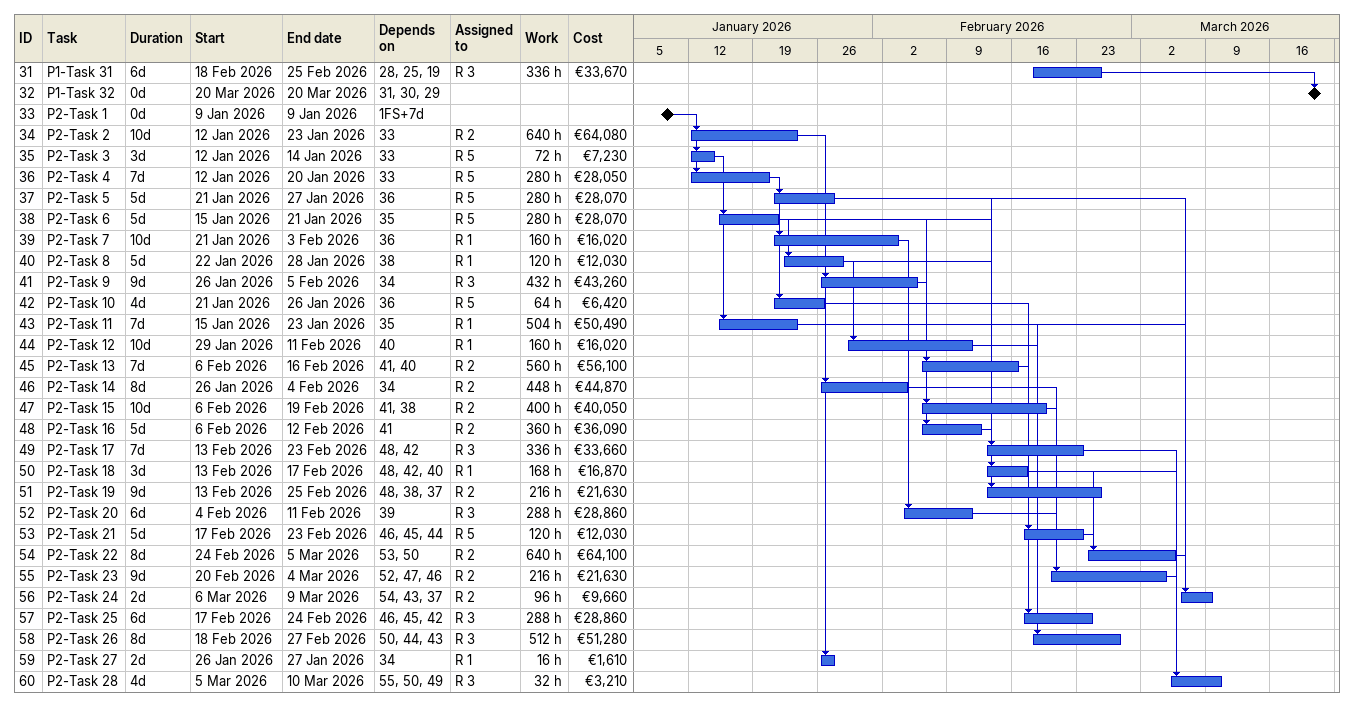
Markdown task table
| ID | Task | Duration | Start | Finish | Predecessors | Resources | Work (h) | Cost (€) |
|---|---|---|---|---|---|---|---|---|
| 31 | P1-Task 31 | 6d | 2026-02-18 | 2026-02-25 | 28, 25, 19 | R 3 | 336 | 33670 |
| 32 | P1-Task 32 | 0d | 2026-03-20 | 2026-03-20 | 31, 30, 29 |  |  |  |
| 33 | P2-Task 1 | 0d | 2026-01-09 | 2026-01-09 | 1FS+7d |  |  |  |
| 34 | P2-Task 2 | 10d | 2026-01-12 | 2026-01-23 | 33 | R 2 | 640 | 64080 |
| 35 | P2-Task 3 | 3d | 2026-01-12 | 2026-01-14 | 33 | R 5 | 72 | 7230 |
| 36 | P2-Task 4 | 7d | 2026-01-12 | 2026-01-20 | 33 | R 5 | 280 | 28050 |
| 37 | P2-Task 5 | 5d | 2026-01-21 | 2026-01-27 | 36 | R 5 | 280 | 28070 |
| 38 | P2-Task 6 | 5d | 2026-01-15 | 2026-01-21 | 35 | R 5 | 280 | 28070 |
| 39 | P2-Task 7 | 10d | 2026-01-21 | 2026-02-03 | 36 | R 1 | 160 | 16020 |
| 40 | P2-Task 8 | 5d | 2026-01-22 | 2026-01-28 | 38 | R 1 | 120 | 12030 |
| 41 | P2-Task 9 | 9d | 2026-01-26 | 2026-02-05 | 34 | R 3 | 432 | 43260 |
| 42 | P2-Task 10 | 4d | 2026-01-21 | 2026-01-26 | 36 | R 5 | 64 | 6420 |
| 43 | P2-Task 11 | 7d | 2026-01-15 | 2026-01-23 | 35 | R 1 | 504 | 50490 |
| 44 | P2-Task 12 | 10d | 2026-01-29 | 2026-02-11 | 40 | R 1 | 160 | 16020 |
| 45 | P2-Task 13 | 7d | 2026-02-06 | 2026-02-16 | 41, 40 | R 2 | 560 | 56100 |
| 46 | P2-Task 14 | 8d | 2026-01-26 | 2026-02-04 | 34 | R 2 | 448 | 44870 |
| 47 | P2-Task 15 | 10d | 2026-02-06 | 2026-02-19 | 41, 38 | R 2 | 400 | 40050 |
| 48 | P2-Task 16 | 5d | 2026-02-06 | 2026-02-12 | 41 | R 2 | 360 | 36090 |
| 49 | P2-Task 17 | 7d | 2026-02-13 | 2026-02-23 | 48, 42 | R 3 | 336 | 33660 |
| 50 | P2-Task 18 | 3d | 2026-02-13 | 2026-02-17 | 48, 42, 40 | R 1 | 168 | 16870 |
| 51 | P2-Task 19 | 9d | 2026-02-13 | 2026-02-25 | 48, 38, 37 | R 2 | 216 | 21630 |
| 52 | P2-Task 20 | 6d | 2026-02-04 | 2026-02-11 | 39 | R 3 | 288 | 28860 |
| 53 | P2-Task 21 | 5d | 2026-02-17 | 2026-02-23 | 46, 45, 44 | R 5 | 120 | 12030 |
| 54 | P2-Task 22 | 8d | 2026-02-24 | 2026-03-05 | 53, 50 | R 2 | 640 | 64100 |
| 55 | P2-Task 23 | 9d | 2026-02-20 | 2026-03-04 | 52, 47, 46 | R 2 | 216 | 21630 |
| 56 | P2-Task 24 | 2d | 2026-03-06 | 2026-03-09 | 54, 43, 37 | R 2 | 96 | 9660 |
| 57 | P2-Task 25 | 6d | 2026-02-17 | 2026-02-24 | 46, 45, 42 | R 3 | 288 | 28860 |
| 58 | P2-Task 26 | 8d | 2026-02-18 | 2026-02-27 | 50, 44, 43 | R 3 | 512 | 51280 |
| 59 | P2-Task 27 | 2d | 2026-01-26 | 2026-01-27 | 34 | R 1 | 16 | 1610 |
| 60 | P2-Task 28 | 4d | 2026-03-05 | 2026-03-10 | 55, 50, 49 | R 3 | 32 | 3210 |
